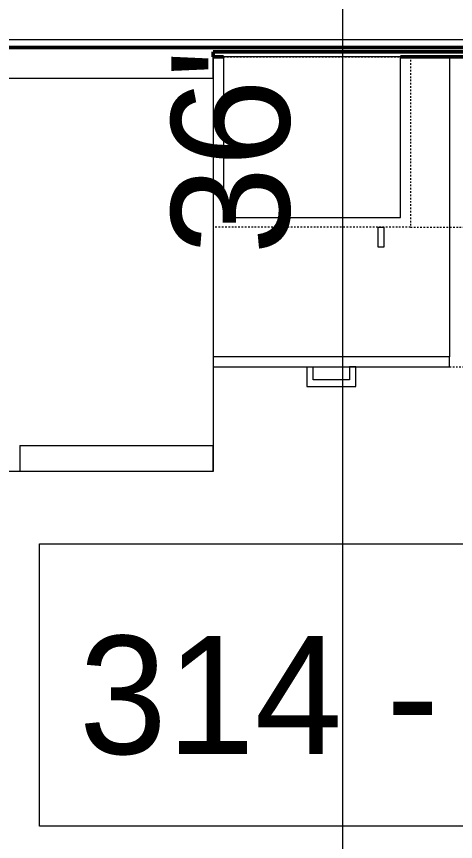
# Model space of a CAD drawing. Header units: inches. Extents: x -4217 to -1814, y 9706 to 12425.
# Drawn here: x -2649.2 to -2615.8, y 11386.7 to 11449.6 of the extents above; entities that cross this region are included whole.
import ezdxf

# ---------------------------------------------------------------- set-up
doc = ezdxf.new("R2010")
doc.units = ezdxf.units.IN
doc.header["$MEASUREMENT"] = 0
doc.linetypes.add('Dash', pattern=[0.25, 0.125, -0.125])
for name, color, linetype, lineweight in [('A-ANNO-DIMS', 211, 'Continuous', 9), ('A-ANNO-DIMS-96', 211, 'Continuous', 9), ('A-AREA-IDEN', 2, 'Continuous', 9), ('A-WALL-3', 10, 'Continuous', 50), ('A-WALL-4', 50, 'Continuous', 13), ('Q-CASE-3', 250, 'Continuous', 9), ('Q-CASE-4', 250, 'Dash', 9), ('Q-CASE-HDLN-1', 250, 'Dash', 9), ('Q-SPCQ-1', 250, 'Continuous', 9)]:
    doc.layers.add(name, color=color, linetype=linetype, lineweight=lineweight)
doc.styles.add('Century Gothic', font='ufonts.com_century-gothic.ttf', dxfattribs={"height": 9})
doc.dimstyles.new('OD__1_8__Tol__', dxfattribs={"dimscale": 12, "dimtxt": 9.397514, "dimasz": 1, "dimexe": 0.75, "dimexo": 0.5, "dimgap": 0.125, "dimtad": 1, "dimdec": 3, "dimrnd": 0.125, "dimzin": 3, "dimdsep": 46, "dimlunit": 4, "dimtxsty": 'Century Gothic', "dimblk1": 'OBLIQUE', "dimblk2": 'OBLIQUE', "dimsah": 1, "dimcen": 0.09, "dimdle": 0.75, "dimazin": 0, "dimtfac": 1, "dimtdec": 4, "dimtix": 1, "dimtmove": 0, "dimatfit": 3, "dimfxl": 1, "dimtvp": 1, "dimtfill": 1, "dimfrac": 2, "dimtolj": 1, "dimtzin": 0, "dimarcsym": 2})

# ---------------------------------------------------------------- blocks, each defined once
blk = doc.blocks.new('DIMBLOCK25-FLOOR PLAN - 3RD FLOOR')
at = {"layer": 'A-ANNO-DIMS-96', "lineweight": 50}
for p, q in [((-2624.386, 11682.989), (-2630.386, 11688.989)), ((-2624.386, 11682.989), (-2618.386, 11676.989)), ((-2624.386, 11241.389), (-2630.386, 11247.389)), ((-2624.386, 11241.389), (-2618.386, 11235.389))]:
    blk.add_line(p, q, dxfattribs=at)
at = {"layer": 'A-ANNO-DIMS-96'}
for p, q in [((-2621.9, 11682.989), (-2633.386, 11682.989)), ((-2624.386, 11682.989), (-2624.386, 11232.389)), ((-2624.386, 11682.989), (-2621.9, 11682.989)), ((-2621.9, 11241.389), (-2633.386, 11241.389)), ((-2624.386, 11241.389), (-2621.9, 11241.389))]:
    blk.add_line(p, q, dxfattribs=at)
at = {"layer": 'A-ANNO-DIMS-96', "color": 0, "insert": (-2637.422, 11431.461), "char_height": 9, "width": 73.74811, "attachment_point": 1, "rotation": 90, "line_spacing_factor": 0.984502, "style": 'Century Gothic', "bg_fill": 3, "box_fill_scale": 1.25, "bg_fill_color": 256, "bg_fill_true_color": 13158600, "bg_fill_transparency": 0}
blk.add_mtext('36\' - 9 5/8"', dxfattribs=at)
blk = doc.blocks.new('_Oblique')
at = {"color": 0, "linetype": 'ByBlock', "lineweight": -2}
blk.add_line((-0.5, -0.5), (0.5, 0.5), dxfattribs=at)

msp = doc.modelspace()

# ---------------------------------------------------------------- linework, layer by layer
at = {"layer": 'A-AREA-IDEN', "flags": 128}
msp.add_lwpolyline([(-2647.45888, 11409.40725), (-2571.95337, 11409.40725), (-2571.95337, 11387.91119), (-2647.45888, 11387.91119)], close=True, dxfattribs=at)
at = {"layer": 'Q-SPCQ-1'}
msp.add_line((-2648.97374, 11416.9206), (-2648.97374, 11414.9206), dxfattribs=at)

# ---------------------------------------------------------------- texts
at = {"layer": 'A-AREA-IDEN', "insert": (-2644.45888, 11402.40725), "char_height": 9, "width": 83.931, "attachment_point": 1, "style": 'Century Gothic'}
msp.add_mtext('314 - 507 SF', dxfattribs=at)

# ---------------------------------------------------------------- next in the draw order: dimensions: what is measured, and where the dimension line sits
at = {"layer": 'A-ANNO-DIMS'}
dim = msp.add_linear_dim(base=(-2624.38578, 11241.3894), p1=(-2615.9005, 11682.9894), p2=(-2615.9005, 11241.3894), angle=90, dimstyle='OD__1_8__Tol__', override={"dimpost": '<>', "dimfxl": 441.6}, dxfattribs=at)
dim.commit()
dim.dimension.update_dxf_attribs({"geometry": 'DIMBLOCK25-FLOOR PLAN - 3RD FLOOR', "text_midpoint": (-2631.1108, 11462.1894)})

# ---------------------------------------------------------------- next in the draw order: linework, layer by layer
at = {"layer": 'A-WALL-3'}
for p, q in [((-2669.97374, 11447.2331), (-2514.87374, 11447.2331)), ((-2516.12374, 11446.9206), (-2634.22374, 11446.9206)), ((-2634.22374, 11446.9206), (-2634.22374, 11446.5456)), ((-2634.22374, 11446.5456), (-2633.44573, 11446.5456)), ((-2619.94573, 11446.5456), (-2558.37374, 11446.5456))]:
    msp.add_line(p, q, dxfattribs=at)
at = {"layer": 'A-WALL-4'}
msp.add_line((-2669.97374, 11447.8581), (-2514.87374, 11447.8581), dxfattribs=at)
at = {"layer": 'Q-CASE-3'}
for p, q in [((-2634.22374, 11444.9206), (-2634.22374, 11446.5456)), ((-2619.94573, 11446.5456), (-2633.44573, 11446.5456)), ((-2633.44573, 11446.5456), (-2633.44573, 11434.2956)), ((-2619.94573, 11434.2956), (-2619.94573, 11446.5456)), ((-2616.22374, 11446.5456), (-2616.22374, 11423.6706)), ((-2633.44573, 11434.2956), (-2619.94573, 11434.2956)), ((-2621.68418, 11433.5456), (-2621.19573, 11433.5456)), ((-2621.68418, 11433.5456), (-2621.68418, 11432.04634)), ((-2621.19573, 11432.04634), (-2621.19573, 11433.5456)), ((-2621.68418, 11432.04634), (-2621.19573, 11432.04634)), ((-2616.22374, 11423.6706), (-2634.22374, 11423.6706)), ((-2616.22374, 11422.9206), (-2616.22374, 11423.6706)), ((-2634.22374, 11422.9206), (-2616.22374, 11422.9206)), ((-2627.09874, 11422.9206), (-2626.59936, 11422.9206)), ((-2627.09874, 11422.9206), (-2627.09874, 11421.4206)), ((-2626.59936, 11421.91997), (-2626.59936, 11422.9206)), ((-2623.34874, 11422.9206), (-2623.84811, 11422.9206)), ((-2623.84811, 11422.9206), (-2623.84811, 11421.91997)), ((-2623.34874, 11421.4206), (-2623.34874, 11422.9206)), ((-2623.84811, 11421.91997), (-2626.59936, 11421.91997)), ((-2627.09874, 11421.4206), (-2623.34874, 11421.4206))]:
    msp.add_line(p, q, dxfattribs=at)
at = {"layer": 'Q-CASE-4'}
for p, q in [((-2634.19573, 11433.5456), (-2634.19573, 11446.5456)), ((-2634.19573, 11446.5456), (-2619.19573, 11446.5456)), ((-2589.19573, 11446.5456), (-2619.19573, 11446.5456)), ((-2619.19573, 11446.5456), (-2619.19573, 11433.5456)), ((-2619.19573, 11446.5456), (-2619.19573, 11433.5456)), ((-2619.19573, 11433.5456), (-2634.19573, 11433.5456)), ((-2619.19573, 11433.5456), (-2589.19573, 11433.5456))]:
    msp.add_line(p, q, dxfattribs=at)
at = {"layer": 'Q-CASE-HDLN-1'}
for p, q in [((-2634.22374, 11446.5456), (-2634.22374, 11444.9206)), ((-2634.22374, 11422.9206), (-2590.45089, 11422.9206))]:
    msp.add_line(p, q, dxfattribs=at)
at = {"layer": 'Q-SPCQ-1'}
for p, q in [((-2669.97374, 11444.9206), (-2634.22374, 11444.9206)), ((-2634.22374, 11444.9206), (-2634.22374, 11414.9206)), ((-2648.97374, 11416.9206), (-2634.22374, 11416.9206)), ((-2634.22374, 11414.9206), (-2634.22374, 11416.9206)), ((-2634.22374, 11414.9206), (-2669.97374, 11414.9206)), ((-2634.22374, 11414.9206), (-2648.97374, 11414.9206))]:
    msp.add_line(p, q, dxfattribs=at)

doc.saveas('drawing.dxf')
